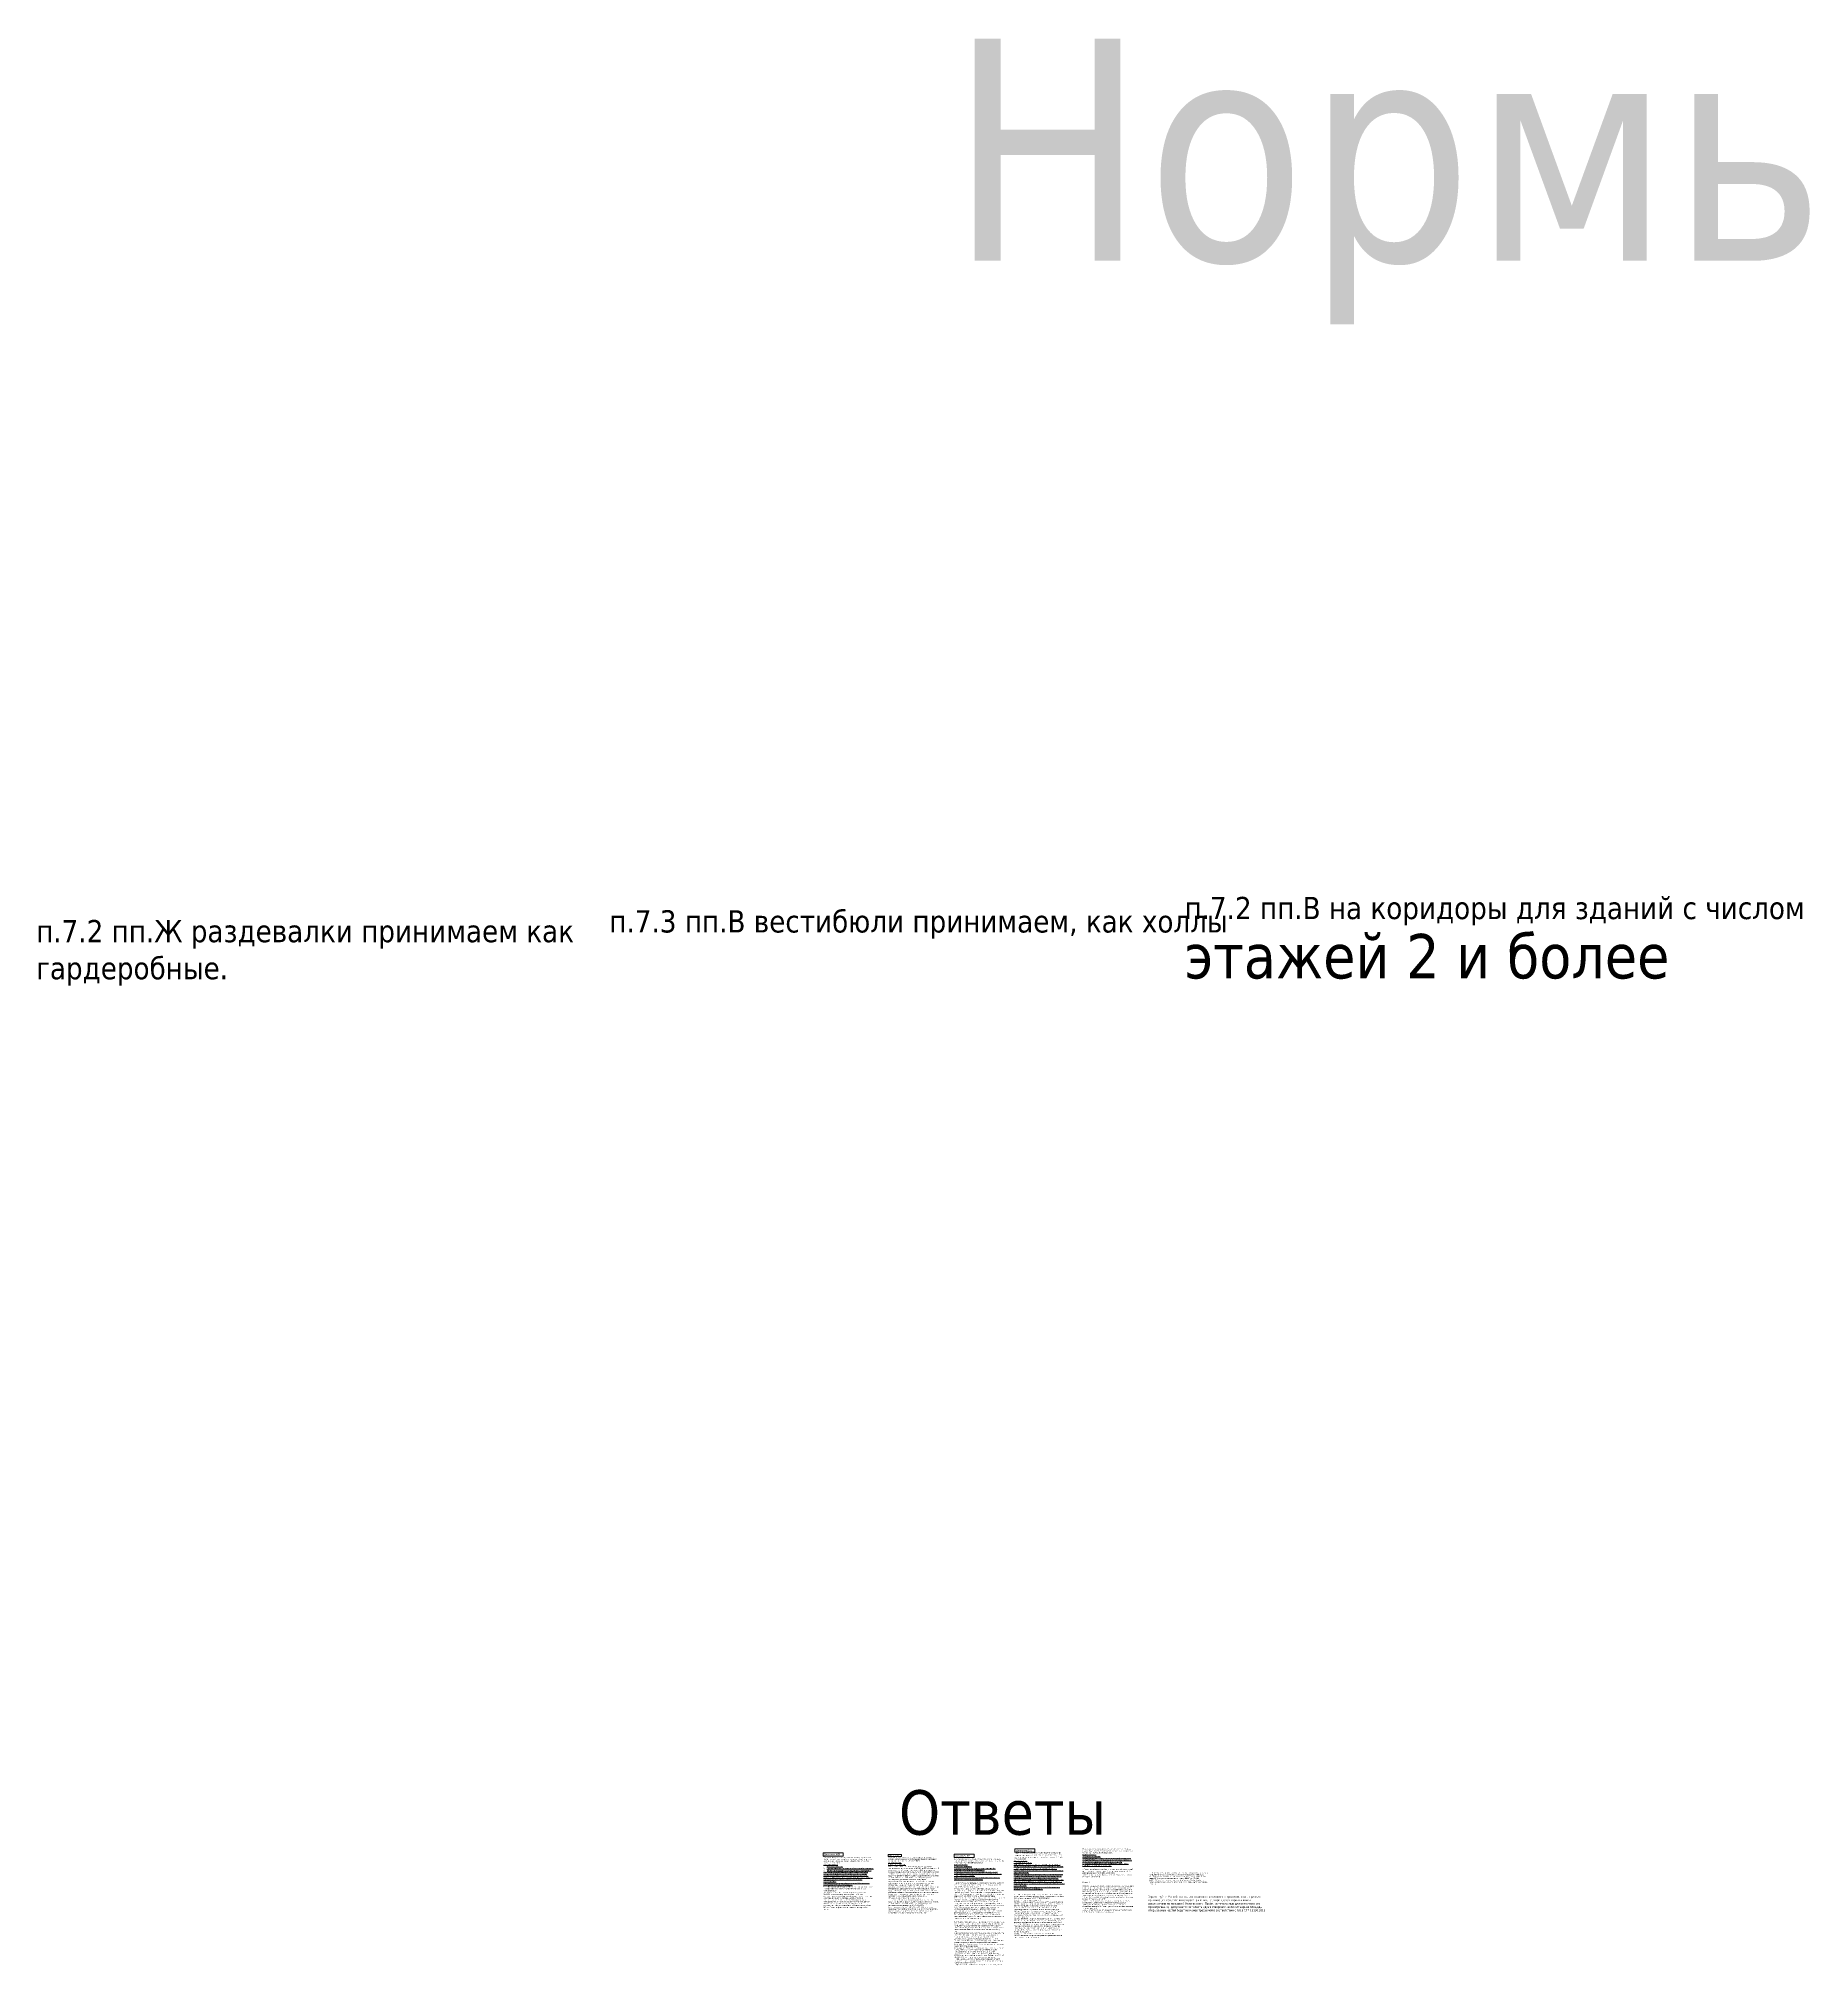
# Model space of a CAD drawing. Header units: millimetres. Extents: x -783640 to 8156175, y -1575894 to 1845315.
# Drawn here: x 650917 to 1606719, y 805109 to 1845315 of the extents above; entities that cross this region are included whole.
import ezdxf

# ---------------------------------------------------------------- set-up
doc = ezdxf.new("R2010")
doc.units = ezdxf.units.MM
doc.layers.add('экспертиза ДУ', color=1, linetype='Continuous', lineweight=0)
doc.layers.add('экспертиза ДУ пояснения', color=6, linetype='Continuous', lineweight=0)
doc.styles.add('ЭКСПЕРТИЗА', font='tahoma.ttf')

msp = doc.modelspace()

# ---------------------------------------------------------------- linework, layer by layer
at = {"layer": 'экспертиза ДУ', "lineweight": 0}
msp.add_lwpolyline([(1074565, 865904), (1085365, 865904), (1085365, 864104), (1074565, 864104), (1074565, 865904)], dxfattribs=at)
at = {"layer": 'экспертиза ДУ', "ltscale": 100}
msp.add_lwpolyline([(1109685, 865058), (1116885, 865058), (1116885, 863858), (1109685, 863858), (1109685, 865058)], dxfattribs=at)
at = {"layer": 'экспертиза ДУ', "lineweight": 0}
for points, elevation in [([(1145359, 865151), (1156159, 865151), (1156159, 863351), (1145359, 863351), (1145359, 865151)], 0), ([(1178184, 868136), (1188984, 868136), (1188984, 866336), (1178184, 866336), (1178184, 868136)], -3333)]:
    msp.add_lwpolyline(points, dxfattribs=dict(at, elevation=elevation))

# ---------------------------------------------------------------- texts
at = {"layer": 'экспертиза ДУ', "lineweight": 0, "style": 'ЭКСПЕРТИЗА', "oblique": 14.999978, "width": 0.8}
msp.add_text('Замечание №28', height=900, dxfattribs=at).set_placement((1075015, 864554))
at = {"layer": 'экспертиза ДУ', "ltscale": 100, "style": 'ЭКСПЕРТИЗА', "oblique": 14.999978, "width": 0.8}
msp.add_text('Замечание № 5', height=600, dxfattribs=at).set_placement((1109985, 864158))
at = {"layer": 'экспертиза ДУ', "lineweight": 0, "ltscale": 100, "style": 'ЭКСПЕРТИЗА', "oblique": 14.999978, "width": 0.8}
for s, p in [('Замечание №1', (1145809, 863801)), ('Замечание №11', (1178634, 866786, -3333))]:
    msp.add_text(s, height=900, dxfattribs=at).set_placement(p)
at = {"layer": 'экспертиза ДУ', "color": 2, "lineweight": 0, "insert": (1115549, 899709, 0), "char_height": 24000, "width": 385907.49, "attachment_point": 1, "style": 'ЭКСПЕРТИЗА'}
msp.add_mtext('\\A1;Ответы', dxfattribs=at)
at = {"layer": 'экспертиза ДУ', "lineweight": 0, "ltscale": 100, "insert": (1074821, 863814), "char_height": 600, "width": 25338.67, "attachment_point": 1, "style": 'ЭКСПЕРТИЗА'}
msp.add_mtext('\\pt1200;Предусмотреть дымоудаление и подачу наружного воздуха при пожаре  в нижнюю часть помещения площадью более 50\\~м2/, без естественного проветривания при пожаре (п.7.2 п.п.Ж, п.7.14 п.п.К СП7.13130.2013){\\L\\C6;\\PВарианты решения:\\P\\pt1800;\\l1.^I\\LУстранить замечание.\\P\\A1;\\l2.^I\\LНе предусматривать постоянные рабочие места* в помещении.\\A0;\\P\\l3.^I\\L Из помещения предусмотреть естественное проветривание при пожаре. Для естественного проветривания  при пожаре следует предусматривать открываемые оконные или иные проемы в наружных ограждениях с расположением верхней кромки не ниже 2.5\\~м от уровня пола  шириной не менее 0.24\\~м на 1\\~м длины наружного ограждения помещения (п.8.5 СП7.13130.2013).\\P\\pt1200;4. В рамках расчета рисков и/или разработки СТУ рассмотреть возможность отступить от требования.\\P\\ptz;\\H0.99988x;\\l*^IПостоянное ра\\H1.00012x;бочее место: Место, где люди работают более 2 ч непрерывно или более 50% рабочего времени. (п.3.28 СП60.13330.2016).\\P\\pt1200;\\C4;28.04.21 ответ заказчика: ДУ через коридор (убрать в СТУ)\\P\\ptz;\\C30;29.04.21 пояснение пожарного консультанта: уйти от дымоудаления в данных помещениях устройством дымоудаления и подпора из смежного коридора, не получится, т.к в соответствии с \\A1;п.7.2 пп.З СП7.13130.2013\\A0; допускается не предусматривать дымоудаление для помещений площадью до 200м.кв, если из смежного коридора предусмотрено дымоудаление. Обозначенные помещения имеют площадь более 200м.кв. Просим выбрать один из предложенных вариантов решения. }', dxfattribs=at)
at = {"layer": 'экспертиза ДУ', "color": 6, "ltscale": 100, "attachment_point": 1, "style": 'ЭКСПЕРТИЗА'}
for s, insert, char_height, width in [('\\C256;Предусмотреть дымоудаление и подачу наружного воздуха в нижнюю часть \\A1;помещения \\A0;для возмещения объемов удаляемых из него продуктов горения (ст.85 ч.3 ФЗ №123)\\A1;.\\P\\L\\C6;Вариант решения:\\P1. Устранить замечание.\\P\\l\\C4;10.02.21 ответ заказчика: Предусматривать системы ПДВ в лифтовом холле ни указанная статья ФЗ123, ни СП7 не обязывают. В помещении 1.37 на данном этаже системы ПДВ предусмотрены. \\P\\C30;11.02.21 пояснение пожарного консультанта:  В соответствии с \\A0;ст.85 ч.3 ФЗ №123 использование приточной вентиляции для вытеснения продуктов горения за пределы зданий и сооружений без устройства естественной или механической вытяжной противодымной вентиляции не допускается. Так как в шахту лифта предусматривается подпор воздуха, то в смежном помещении необходимо устройство вытяжной противодымной вентиляции.\\P\\C4;25.02.21 ответ заказчика: Решение, принятое в проекте не противоречит ст.85 ч.3 ФЗ №123, т.к. в данной статье не указано про необходимость дымоудаления из смежного помещения. Просим предоставить пункт нормативной документации, где указано что необходимо делать дымоудаление именно из смежного помещения. Предлагаю в стенах между помещениями лифтовых холлов и вестибюлями двух этажей установить клапаны КИД. \\P\\A1;\\C30;02.04.21 пояснение пожарного консультанта:  \\P\\A0;3.^IИспользование приточной вентиляции для вытеснения продуктов горения за пределы зданий и сооружений без устройства естественной или механической вытяжной противодымной вентиляции не допускается. (ст.85 ч.3 ФЗ №123)\\PТак же есть письмо из ВНИИПО №017 от 18.11.16, ссылка для скачивания https://yadi.sk/i/IQhcpmVwLkMikg, в котором говорится о том, что запрещается применение приточной вентиляции без устройства вытяжной в сообщающихся помещениях', (1109685, 863858), 600, 26264.8), ('\\A1;{\\C256;Предусмотреть дымоудаление \\A0;и подачу наружного воздуха при пожаре  в нижнюю часть \\A1;помещения площадью более 50\\~м\\H0.7x;\\S2^ ;\\H1.4286x;, без естественного проветривания при пожаре (п.7.2 пп.Ж, п.7.14 пп.К СП7.13130.2013)\\P\\H0.99998x;\\L\\C6;Вариант решения:\\P1. Устранить замечание.\\P2\\H1.00002x;. Не предусматривать постоянное или временное пребывание людей (кроме аварийных ситуаций) числом более одного человека на 1\\~м\\H0.7x;\\S2^ ;\\H1.4286x; площади помещения, не занятой оборудованием и предметами интерьера и не предусматривать постоянных рабочих мест * в помещении.\\P\\H0.99998x;3. Из помещения предусмотреть естественное проветривание при пожаре. Для естественного проветривания  при пожаре следует предусматривать открываемые оконные или иные проемы в наружных ограждениях с расположением верхней кромки не ниже 2,5 м и нижней кромки не выше 1,5 м от уровня пола шириной не менее 0.24\\~м на 1\\~м длины наружного ограждения помещения (п.8.5 СП7.13130.2013).\\P\\H0.99998x;4. В рамках расчета рисков и/или разработки СТУ рассмотреть возможность отступить от требования.\\H1.00002x;\\P\\H1.00002x;\\P\\P\\A0;\\H0.99996x;\\l*^IПостоянное рабочее место (место постоянного пребывания людей): место, где люди работают более 2 ч непрерывно или более 50 % рабочего времени (п.3.27 СП60.13330.2012).\\P\\C4;30.03.21 ответ заказчика: Вариант 1\\P30.03.21 ответ заказчика: Предусмотрено АУПТ как в замечании 12\\P\\C30;01.04.21 пояснение пожарного консультанта: уйти от дымоудаления в данном помещении, устройством АУП не получится, т.к в соответствии с \\A1;п.7.3 пп.А СП7.13130.2013\\A0; допускается не предусматривать дымоудаление из помещений площадью до 200м.кв. Обозначеное помещение имеет площадь более 200м.кв. Просим выбрать один из предложенных вариантов решения. \\P\\C4;У нас предусмотрено дымоудаление из смежного коридора, это не снимает замечание?\\P\\C30;01.04.21 пояснение пожарного консультанта: уйти от дымоудаления в данном помещении устройством дымоудаления и подпора из смежного коридора, не получится, т.к в соответствии с \\A1;п.7.2 пп.З СП7.13130.2013\\A0; допускается не предусматривать дымоудаление для помещений площадью до 200м.кв, если из смежного коридора предусмотрено дымоудаление. Обозначеное помещение имеет площадь более 200м.кв. Просим выбрать один из предложенных вариантов решения. \\P\\C4;06.04.21 ответ заказчика: Просим обосновать рисками.\\P\\C30;01.04.21 пояснение пожарного консультанта:  \\H1x;решение расчётом рисков на усмотрение экспертизы.}', (1177627, 866290, -3333), 600, 26264.8), ('\\A1;{\\C256;Из помещения предусмотреть дымоудаление \\A0;и компенсирующую подачу наружного воздуха при пожаре в нижнюю часть \\A1;помещения (п.7.2 п.п.Е, п.7.14 п.п.К СП7.13130.2013).\\P\\L\\C6;Вариант решения:\\P1. Устранить замечание.\\P2. Не предусматривать постоянные рабочие места* в помещении.\\P3. Предусмотреть АУП для помещения (п.7.3 пп.А СП7.13130.2013).\\P\\H0.99996x;4.  Категорию помещения предусмотреть не выше В4\\P\\A0;\\H0.99996x;5\\A1;. В рамках расчета рисков и/или разработки СТУ рассмотреть возможность отступить от требования.\\P\\A0;\\H0.99988x;\\l\\P* Постоянное рабочее место (место постоянного пребывания людей): место, где люди работают более 2 ч непрерывно или более 50 % рабочего времени (п.3.27 СП60.13330.2012).\\P\\H1.0002x;\\C4;24.03.21 ответ заказчика: Предусмотрено дымоудаления и подпор из смежных помещений\\P\\P\\PВариант 1\\P\\P\\C30;24.03.21 пояснение пожарного консультанта: уйти от дымоудаления в данных помещениях, устройством дымоудаления и подпора из смежных помещений, не получится, т.к в соответствии с \\A1;п.7.3 пп.Г СП7.13130.2013\\A0; допускается не предусматривать дымоудаление из помещений площадью до 50м.кв, если в смежных помещениях есть дымоудаление. Все обозначенные помещения площадью более 50м.кв. Просим выбрать один из предложенных вариантов решения. \\P\\C4;Вариант 3 Предусмотрим АУПТ\\P\\C30;24.03.21 пояснение пожарного консультанта: в указанные Вами помещения в соответстие с требованиями \\A1;СП7.13130.2013\\A0; дымоудаление предусматривать не требуется, т.к данные помещения категории В4. Просим уточнить для чего были отмечены данные помещения.\\P\\C4;30.03.21 ответ заказчика: Отмечены для уточнения, требуется или нет ДУ. Получили ответ, что не требуется.}', (1214760, 868310, 1555), 600, 26264.8), ('\\A1;{\\C256;Из коридора предусмотреть дымоудаление и компенсирующую подачу наружного воздуха при пожаре в нижнюю часть помещения (п.7.2 пп.Б, п.7.14 пп.К СП7.13130.2013).\\P\\L\\C6;Вариант решения:\\P1. Устранить замечание.\\P2. Не предусматривать постоянное пребывание людей в сообщающихся с коридором помещениях\\P\\A0;3. Предусмотреть дымоудаление и подпор воздуха во всех помещениях сообщающихся через дверные проемы с коридором\\A1;\\H1.00002x; \\A0;\\H0.99998x;(п.7.3 пп.В СП7.13130.2013).\\P\\A1;4. В рамках расчета рисков и/или разработки СТУ рассмотреть возможность отступить от требования.\\A0;\\P\\A1;\\P}* место постоянного пребывания людей: место, где люди находятся более 2 ч непрерывно или 6 ч суммарно в течении суток (п.2.1.6 ГОСТ 30494, п.3.26 СП60.13330.2012)\\P{\\C4;10.02.21 ответ заказчика: Системы ПДВ не предусотрены. В коридоры 1.17, 1.18 и 1.50 нет выходов из помещений с постоянным пребыванием людей. Также длина данных коридоров менее 15м.\\PКоридор 1.22 длиной менее 15м и примыкает без противопожарной двери к 1.37, из которого системы ПДВ предусмотрены. \\P\\C30;11.02.21 пояснение пожарного консультанта:  В соответствии с п.7.2 пп.Б СП7.13130.2013 длина коридора не регламентируется. Принимаем, что в коридоры 1.17, 1.18 и 1.50 нет выходов из помещений с постоянным пребыванием людей. Просим уточнить, какой вариант решения из предложенных выбираете для коридора 1.22 ? Примыкание к помещению с дымоудалением в данной ситуации не является решением. Необходимо ДУ из всех прилегающих к коридору помещений \\A0;(п.7.3 пп.В СП7.13130.2013).\\P\\C4;Для коридоров 1.22 и 1.18 некорректно применять пункты СП, относящиеся к подземным этажам, т.к., согласно СП118 п.3.25:\\P"этаж надземный (наземный): Этаж с отметкой пола помещений не ниже планировочной отметки земли.\\P\\PПримечание - При переменных планировочных отметках земли этаж считается надземным при условии, что более 60% общей площади помещений находится не ниже планировочной отметки уровня земли или необходимые по нормам эвакуационные выходы с этажа имеют непосредственный горизонтальный проход на отметку земли."\\PВ нашем случае у нас непосредственные выходы на улицу есть, при этом с ЛК 1.41 - единственный выход именно с этого этажа. Следовательно, предлагаем не предусматривать системы дымоудаления из данного коридора независимо от наличия постоянных рабочих мест т.к. данный коридор менее 15м длиной и отделить коридор от вестибюля противопожарной дверью.\\PДля коридора 1.18 предусмотреть для всех помещений, выходящих в него, противопожарные двери.\\PДля коридора 1.50 применимы пункты для подземной части здания и, следовательно, т.к. нет постоянного пребывания людей, необходимо в лестничную клетку и из помещения 1.48 предусмотреть двери в дымогазонепроницаемом исполнении.\\P\\A1;\\C30;11.02.21 пояснение пожарного консультанта: Требования п.7.2 пп.Б СП7.13130.2013 распространяются на цокольные этажи.\\P\\pi1420.002;\\A0;этаж цокольный: Этаж, отметка пола помещений которого расположена ниже планировочной отметки земли не более чем на половину высоты помещения. \\PПросим уточнить какое решение принимаете по коридору 1.22.}', (1145314, 862892), 600, 26264.8), ('\\pi1772.502;{\\C256;К помещениям с использованием горючих веществ и материалов относятся помещения, в которых хранятся или используются вещества и материалы, относящиеся к горючим (Г) в соответствии с классификацией, приведенной в статье 13 Технического регламента (п.4 письмо ВНИИПО 04.07.2016 №318-1-29-13-4)[272]. Ссылка на письмо: https://yadi.sk/i/N5H6ig_tJwr6ig Т.е. мебель и оборудование, относящиеся к горючим (Г), принимаются как горючие вещества. }', (1250624, 855416, 1555), 600, 31001.85), ('\\H0.91667x;\\C0;Здравствуйте. Устройство только откидного механизма открывания окон, в рамках организации естественного проветривания, не запрещается нормативными документами по пожарной безопасности. Проём, используемый для естественного проветривания, \\~допускается заполнять двумя створками, если суммарная площадь открываемых частей будет не менее требуемой в соответствии с п.8.5 СП7.13130.2013.', (1250161, 842767, 3111), 1200, 62003.71)]:
    msp.add_mtext(s, dxfattribs=dict(at, insert=insert, char_height=char_height, width=width))
at = {"layer": 'экспертиза ДУ пояснения', "color": 2, "lineweight": 0, "attachment_point": 1, "style": 'ЭКСПЕРТИЗА'}
for s, insert, char_height, width in [('Нормы и комментарии', (1142569, 1845315, 0), 120000, 2315237.89), ('\\A1;п.7.3 пп.В вестибюли принимаем, как холлы', (959167, 1374736, 0), 12000, 324252.19), ('\\A1;п.7.2 пп.В на коридоры для зданий с числом {\\H2x;этажей 2 и более}', (1269757, 1381959, 0), 12000, 381457.7), ('\\A1;п.7.2 пп.Ж раздевалки принимаем как гардеробные.', (649632, 1369486, 0), 12000, 324252.19)]:
    msp.add_mtext(s, dxfattribs=dict(at, insert=insert, char_height=char_height, width=width))

doc.saveas('drawing.dxf')
